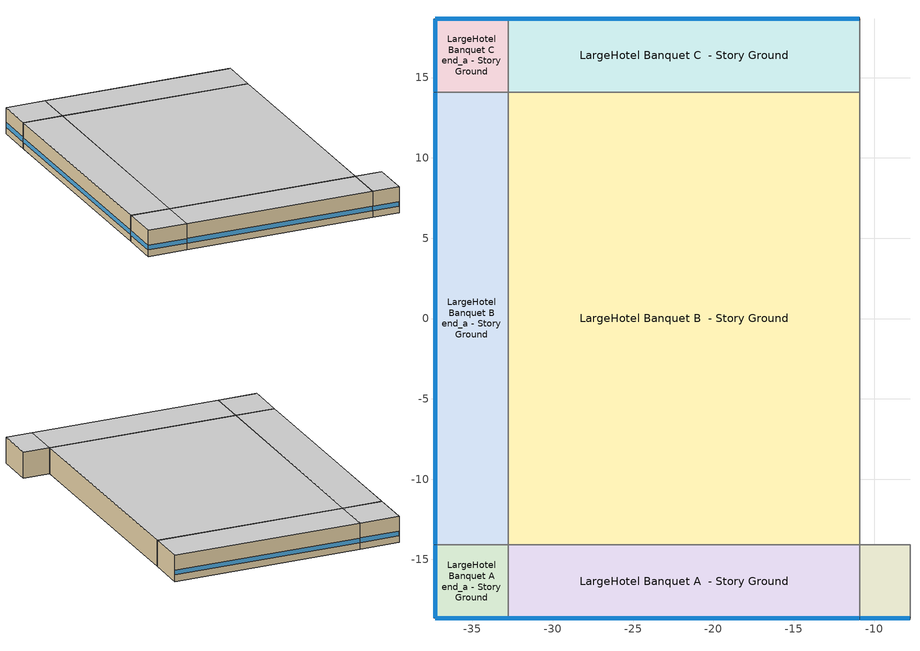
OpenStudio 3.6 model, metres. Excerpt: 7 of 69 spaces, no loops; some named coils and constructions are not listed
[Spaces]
LargeHotel Banquet A end_a - Story Ground
 floor ground (Foundation F 126 Perim 914 Area 209): -37.33,-18.67 -37.33,-14.09 -32.76,-14.09 -32.76,-18.67 z0
 wall outside: -37.33,-14.09 -37.33,-18.67 -32.76,-18.67 z0:3.05
 wall to LargeHotel Banquet B end_a - Story Ground: -32.76,-14.09 -37.33,-14.09 z0:3.05
 wall to LargeHotel Banquet A  - Story Ground: -32.76,-18.67 -32.76,-14.09 z0:3.05
 window (Window U-0.75 SHGC 0.48): -37.3,-18.67 -32.78,-18.67 / -37.33,-14.12 -37.33,-18.64 z0.76:1.32
 ceiling adiabatic (Typical Interior Ceiling): -32.76,-18.67 -32.76,-14.09 -37.33,-14.09 -37.33,-18.67 z3.05
LargeHotel Banquet B end_a - Story Ground
 floor ground (Foundation F 126 Perim 2819 Area 12887): -37.33,-14.09 -37.33,14.09 -32.76,14.09 -32.76,-14.09 z0
 wall outside: -37.33,14.09 -37.33,-14.09 z0:3.05
 wall to LargeHotel Banquet C end_a - Story Ground: -32.76,14.09 -37.33,14.09 z0:3.05
 wall to LargeHotel Banquet B  - Story Ground: -32.76,-14.09 -32.76,14.09 z0:3.05
 window (Window U-0.75 SHGC 0.48): -37.33,14.07 -37.33,-14.07 z0.76:1.31
 ceiling adiabatic (Typical Interior Ceiling): -32.76,-14.09 -32.76,14.09 -37.33,14.09 -37.33,-14.09 z3.05
LargeHotel Banquet C end_a - Story Ground
 floor ground (Foundation F 126 Perim 914 Area 209): -37.33,14.09 -37.33,18.67 -32.76,18.67 -32.76,14.09 z0
 wall outside: -32.76,18.67 -37.33,18.67 -37.33,14.09 z0:3.05
 wall to LargeHotel Banquet C  - Story Ground: -32.76,14.09 -32.76,18.67 z0:3.05
 window (Window U-0.75 SHGC 0.48): -37.33,18.64 -37.33,14.12 / -32.78,18.67 -37.3,18.67 z0.76:1.32
 ceiling adiabatic (Typical Interior Ceiling): -32.76,14.09 -32.76,18.67 -37.33,18.67 -37.33,14.09 z3.05
LargeHotel Banquet A  - Story Ground
 floor ground (Foundation F 126 Perim 2188 Area 10003): -32.76,-18.67 -32.76,-14.09 -10.88,-14.09 -10.88,-18.67 z0
 wall outside: -32.76,-18.67 -10.88,-18.67 z0:3.05
 wall to LargeHotel Banquet B  - Story Ground: -10.88,-14.09 -32.76,-14.09 z0:3.05
 wall to LargeHotel Laundry A  - Story Ground: -10.88,-18.67 -10.88,-14.09 z0:3.05
 window (Window U-0.75 SHGC 0.48): -32.73,-18.67 -10.9,-18.67 z0.76:1.31
 ceiling adiabatic (Typical Interior Ceiling): -10.88,-18.67 -10.88,-14.09 -32.76,-14.09 -32.76,-18.67 z3.05
LargeHotel Banquet B  - Story Ground
 floor ground (Foundation F 126 Perim 0 Area 61669): -32.76,-14.09 -32.76,14.09 -10.88,14.09 -10.88,-14.09 z0
 wall to LargeHotel Banquet C  - Story Ground: -10.88,14.09 -32.76,14.09 z0:3.05
 wall to LargeHotel Laundry B  - Story Ground: -10.88,-14.09 -10.88,14.09 z0:3.05
 ceiling adiabatic (Typical Interior Ceiling): -10.88,-14.09 -10.88,14.09 -32.76,14.09 -32.76,-14.09 z3.05
LargeHotel Banquet C  - Story Ground
 floor ground (Foundation F 126 Perim 2188 Area 10003): -32.76,14.09 -32.76,18.67 -10.88,18.67 -10.88,14.09 z0
 wall outside: -10.88,18.67 -32.76,18.67 z0:3.05
 wall to LargeHotel Laundry C  - Story Ground: -10.88,14.09 -10.88,18.67 z0:3.05
 window (Window U-0.75 SHGC 0.48): -10.9,18.67 -32.73,18.67 z0.76:1.31
 ceiling adiabatic (Typical Interior Ceiling): -10.88,14.09 -10.88,18.67 -32.76,18.67 -32.76,14.09 z3.05
LargeHotel Laundry A  - Story Ground
 floor ground (Foundation F 126 Perim 312 Area 1426): -10.88,-18.67 -10.88,-14.09 -7.76,-14.09 -7.76,-18.67 z0
 wall outside: -10.88,-18.67 -7.76,-18.67 z0:3.05
 wall to LargeHotel Laundry B  - Story Ground: -7.76,-14.09 -10.88,-14.09 z0:3.05
 wall to LargeHotel Storage A  - Story Ground: -7.76,-18.67 -7.76,-14.09 z0:3.05
 window (Window U-0.75 SHGC 0.48): -10.85,-18.67 -7.78,-18.67 z0.76:1.32
 ceiling adiabatic (Typical Interior Ceiling): -7.76,-18.67 -7.76,-14.09 -10.88,-14.09 -10.88,-18.67 z3.05
[SizingPeriod:DesignDay] Barometric Pressure {Pa}=100702; Rain Indicator=No; Snow Indicator=No; Day of Month=21; Daylight Saving Time Indicator=No; Humidity Condition Type=Wetbulb; Dry-Bulb Temperature Range Modifier Type=DefaultMultipliers
Name | Maximum Dry-Bulb Temperature {C} | Daily Dry-Bulb Temperature Range {deltaC} | Wind Speed {m/s} | Wind Direction {deg} | Sky Clearness | Month | Day Type | Wetbulb or DewPoint at Maximum Dry-Bulb {C} | Solar Model Indicator | ASHRAE Clear Sky Optical Depth for Beam Irradiance | ASHRAE Clear Sky Optical Depth for Diffuse Irradiance
Maxwell Afb Ann Htg 99% Condns DB 1 | -1 | 0 | 2.5 | 290 | 0 | 1 | WinterDesignDay | -1 | ASHRAEClearSky
Maxwell Afb Ann Htg 99.6% Condns DB 1 | -2.8 | 0 | 2.5 | 290 | 0 | 1 | WinterDesignDay | -2.8 | ASHRAEClearSky
Maxwell Afb Ann Htg Wind 99% Condns WS=>MCDB 1 | 11.5 | 0 | 8.4 | 290 | 0 | 1 | WinterDesignDay | 11.5 | ASHRAEClearSky
Maxwell Afb April .4% Condns DB=>MCWB 1 | 31.1 | 12.7 | 3 | 240 |  | 4 | SummerDesignDay | 20.1 | ASHRAETau | 0.392 | 2.32
Maxwell Afb April .4% Condns WB=>MCDB 1 | 27.5 | 12.7 | 3 | 240 |  | 4 | SummerDesignDay | 23.7 | ASHRAETau | 0.392 | 2.32
Maxwell Afb August .4% Condns DB=>MCWB 1 | 37.5 | 10.4 | 3 | 240 |  | 8 | SummerDesignDay | 24.8 | ASHRAETau | 0.429 | 2.293
Maxwell Afb August .4% Condns WB=>MCDB 1 | 33.7 | 10.4 | 3 | 240 |  | 8 | SummerDesignDay | 27.6 | ASHRAETau | 0.429 | 2.293
Maxwell Afb December .4% Condns DB=>MCWB 1 | 26.1 | 10.6 | 3 | 240 |  | 12 | SummerDesignDay | 20.7 | ASHRAETau | 0.345 | 2.62
Maxwell Afb December .4% Condns WB=>MCDB 1 | 24.7 | 10.6 | 3 | 240 |  | 12 | SummerDesignDay | 21.9 | ASHRAETau | 0.345 | 2.62
Maxwell Afb February .4% Condns DB=>MCWB 1 | 25.1 | 10.7 | 3 | 240 |  | 2 | SummerDesignDay | 19.1 | ASHRAETau | 0.354 | 2.53
Maxwell Afb February .4% Condns WB=>MCDB 1 | 23.4 | 10.7 | 3 | 240 |  | 2 | SummerDesignDay | 21 | ASHRAETau | 0.354 | 2.53
Maxwell Afb January .4% Condns DB=>MCWB 1 | 24.1 | 10.5 | 3 | 240 |  | 1 | SummerDesignDay | 18.3 | ASHRAETau | 0.343 | 2.614
Maxwell Afb January .4% Condns WB=>MCDB 1 | 22.4 | 10.5 | 3 | 240 |  | 1 | SummerDesignDay | 20.1 | ASHRAETau | 0.343 | 2.614
Maxwell Afb July .4% Condns DB=>MCWB 1 | 37.7 | 10.3 | 3 | 240 |  | 7 | SummerDesignDay | 25.3 | ASHRAETau | 0.459 | 2.177
Maxwell Afb July .4% Condns WB=>MCDB 1 | 33.8 | 10.3 | 3 | 240 |  | 7 | SummerDesignDay | 27.9 | ASHRAETau | 0.459 | 2.177
Maxwell Afb June .4% Condns DB=>MCWB 1 | 37.2 | 10.8 | 3 | 240 |  | 6 | SummerDesignDay | 24.2 | ASHRAETau | 0.409 | 2.294
Maxwell Afb June .4% Condns WB=>MCDB 1 | 33 | 10.8 | 3 | 240 |  | 6 | SummerDesignDay | 27.3 | ASHRAETau | 0.409 | 2.294
Maxwell Afb March .4% Condns DB=>MCWB 1 | 29 | 12.1 | 3 | 240 |  | 3 | SummerDesignDay | 19.4 | ASHRAETau | 0.364 | 2.471
Maxwell Afb March .4% Condns WB=>MCDB 1 | 25.6 | 12.1 | 3 | 240 |  | 3 | SummerDesignDay | 21.6 | ASHRAETau | 0.364 | 2.471
Maxwell Afb May .4% Condns DB=>MCWB 1 | 34.1 | 11.6 | 3 | 240 |  | 5 | SummerDesignDay | 22.3 | ASHRAETau | 0.384 | 2.345
Maxwell Afb May .4% Condns WB=>MCDB 1 | 30.9 | 11.6 | 3 | 240 |  | 5 | SummerDesignDay | 25.8 | ASHRAETau | 0.384 | 2.345
Maxwell Afb November .4% Condns DB=>MCWB 1 | 27.8 | 11.6 | 3 | 240 |  | 11 | SummerDesignDay | 20.3 | ASHRAETau | 0.365 | 2.527
Maxwell Afb November .4% Condns WB=>MCDB 1 | 25.5 | 11.6 | 3 | 240 |  | 11 | SummerDesignDay | 22.4 | ASHRAETau | 0.365 | 2.527
Maxwell Afb October .4% Condns DB=>MCWB 1 | 32.7 | 12.7 | 3 | 240 |  | 10 | SummerDesignDay | 22.6 | ASHRAETau | 0.385 | 2.452
Maxwell Afb October .4% Condns WB=>MCDB 1 | 30.2 | 12.7 | 3 | 240 |  | 10 | SummerDesignDay | 24.7 | ASHRAETau | 0.385 | 2.452
Maxwell Afb September .4% Condns DB=>MCWB 1 | 36.4 | 11.2 | 3 | 240 |  | 9 | SummerDesignDay | 23.5 | ASHRAETau | 0.397 | 2.43
Maxwell Afb September .4% Condns WB=>MCDB 1 | 31.2 | 11.2 | 3 | 240 |  | 9 | SummerDesignDay | 26.4 | ASHRAETau | 0.397 | 2.43
[ZoneHVAC:PackagedTerminalAirConditioner] Availability Schedule=Always On Discrete; Fan Placement=DrawThrough; Supply Air Fan Operating Mode Schedule=Always Off Discrete
Name | Supply Air Flow Rate During Cooling Operation {m3/s} | Supply Air Flow Rate During Heating Operation {m3/s} | Supply Air Flow Rate When No Cooling or Heating is Needed {m3/s} | Outdoor Air Flow Rate During Cooling Operation {m3/s} | Outdoor Air Flow Rate During Heating Operation {m3/s} | Outdoor Air Flow Rate When No Cooling or Heating is Needed {m3/s} | Supply Air Fan | Heating Coil | Cooling Coil
Zone LargeHotel Corridor B end_a - Story Mid PTAC | 0.0573692 | 0.0573692 | 0.0573692 | 0.0128976 | 0.0128976 | 0.0128976 | Zone LargeHotel Corridor B end_a - Story Mid PTAC Fan | Zone LargeHotel Corridor B end_a - Story Mid PTAC Electric Htg Coil | Zone LargeHotel Corridor B end_a - Story Mid PTAC 1spd DX AC Clg Coil 6kBtu/hr 8.9EER
Zone LargeHotel Lobby A  - Story Mid PTAC | 1.07906 | 1.07906 | 1.07906 | 0.31601 | 0.31601 | 0.31601 | Zone LargeHotel Lobby A  - Story Mid PTAC Fan | Zone LargeHotel Lobby A  - Story Mid PTAC Electric Htg Coil | Zone LargeHotel Lobby A  - Story Mid PTAC 1spd DX AC Clg Coil 87kBtu/hr 7.6EER
Zone LargeHotel Lobby A end_b - Story Mid PTAC | 0.23571 | 0.23571 | 0.23571 | 0.0477847 | 0.0477847 | 0.0477847 | Zone LargeHotel Lobby A end_b - Story Mid PTAC Fan | Zone LargeHotel Lobby A end_b - Story Mid PTAC Electric Htg Coil | Zone LargeHotel Lobby A end_b - Story Mid PTAC 1spd DX AC Clg Coil 17kBtu/hr 7.6EER
Zone LargeHotel Lobby B  - Story Mid PTAC | 4.60808 | 4.60808 | 4.60808 | 1.94816 | 1.94816 | 1.94816 | Zone LargeHotel Lobby B  - Story Mid PTAC Fan | Zone LargeHotel Lobby B  - Story Mid PTAC Electric Htg Coil | Zone LargeHotel Lobby B  - Story Mid PTAC 1spd DX AC Clg Coil 434kBtu/hr 7.6EER
Zone LargeHotel Lobby B end_b - Story Mid PTAC | 1.10283 | 1.10283 | 1.10283 | 0.29459 | 0.29459 | 0.29459 | Zone LargeHotel Lobby B end_b - Story Mid PTAC Fan | Zone LargeHotel Lobby B end_b - Story Mid PTAC Electric Htg Coil | Zone LargeHotel Lobby B end_b - Story Mid PTAC 1spd DX AC Clg Coil 84kBtu/hr 7.6EER
Zone LargeHotel Lobby C  - Story Mid PTAC | 1.19656 | 1.19656 | 1.19656 | 0.31601 | 0.31601 | 0.31601 | Zone LargeHotel Lobby C  - Story Mid PTAC Fan | Zone LargeHotel Lobby C  - Story Mid PTAC Electric Htg Coil | Zone LargeHotel Lobby C  - Story Mid PTAC 1spd DX AC Clg Coil 77kBtu/hr 7.6EER
Zone LargeHotel Lobby C end_b - Story Mid PTAC | 0.22573 | 0.22573 | 0.22573 | 0.0477847 | 0.0477847 | 0.0477847 | Zone LargeHotel Lobby C end_b - Story Mid PTAC Fan | Zone LargeHotel Lobby C end_b - Story Mid PTAC Electric Htg Coil | Zone LargeHotel Lobby C end_b - Story Mid PTAC 1spd DX AC Clg Coil 16kBtu/hr 7.6EER
Zone LargeHotel Corridor B  - Story Mid2 PTAC | 0.18482 | 0.18482 | 0.18482 | 0.18482 | 0.18482 | 0.18482 | Zone LargeHotel Corridor B  - Story Mid2 PTAC Fan | Zone LargeHotel Corridor B  - Story Mid2 PTAC Electric Htg Coil | Zone LargeHotel Corridor B  - Story Mid2 PTAC 1spd DX AC Clg Coil 35kBtu/hr 7.6EER
Zone LargeHotel Corridor B end_a - Story Mid2 PTAC | 0.0571152 | 0.0571152 | 0.0571152 | 0.0128976 | 0.0128976 | 0.0128976 | Zone LargeHotel Corridor B end_a - Story Mid2 PTAC Fan | Zone LargeHotel Corridor B end_a - Story Mid2 PTAC Electric Htg Coil | Zone LargeHotel Corridor B end_a - Story Mid2 PTAC 1spd DX AC Clg Coil 6kBtu/hr 8.9EER
Zone LargeHotel Corridor B end_b - Story Mid2 PTAC | 0.10074 | 0.10074 | 0.10074 | 0.0128976 | 0.0128976 | 0.0128976 | Zone LargeHotel Corridor B end_b - Story Mid2 PTAC Fan | Zone LargeHotel Corridor B end_b - Story Mid2 PTAC Electric Htg Coil | Zone LargeHotel Corridor B end_b - Story Mid2 PTAC 1spd DX AC Clg Coil 8kBtu/hr 8.7EER
Zone LargeHotel Corridor B  - Story Mid3 PTAC | 0.18482 | 0.18482 | 0.18482 | 0.18482 | 0.18482 | 0.18482 | Zone LargeHotel Corridor B  - Story Mid3 PTAC Fan | Zone LargeHotel Corridor B  - Story Mid3 PTAC Electric Htg Coil | Zone LargeHotel Corridor B  - Story Mid3 PTAC 1spd DX AC Clg Coil 35kBtu/hr 7.6EER
Zone LargeHotel Corridor B end_a - Story Mid3 PTAC | 0.0565932 | 0.0565932 | 0.0565932 | 0.0128976 | 0.0128976 | 0.0128976 | Zone LargeHotel Corridor B end_a - Story Mid3 PTAC Fan | Zone LargeHotel Corridor B end_a - Story Mid3 PTAC Electric Htg Coil | Zone LargeHotel Corridor B end_a - Story Mid3 PTAC 1spd DX AC Clg Coil 6kBtu/hr 8.9EER
Zone LargeHotel Corridor B end_b - Story Mid3 PTAC | 0.10021 | 0.10021 | 0.10021 | 0.0128976 | 0.0128976 | 0.0128976 | Zone LargeHotel Corridor B end_b - Story Mid3 PTAC Fan | Zone LargeHotel Corridor B end_b - Story Mid3 PTAC Electric Htg Coil | Zone LargeHotel Corridor B end_b - Story Mid3 PTAC 1spd DX AC Clg Coil 8kBtu/hr 8.7EER
Zone LargeHotel Corridor B  - Story Top PTAC | 0.42428 | 0.42428 | 0.42428 | 0.18482 | 0.18482 | 0.18482 | Zone LargeHotel Corridor B  - Story Top PTAC Fan | Zone LargeHotel Corridor B  - Story Top PTAC Electric Htg Coil | Zone LargeHotel Corridor B  - Story Top PTAC 1spd DX AC Clg Coil 85kBtu/hr 7.6EER
Zone LargeHotel Corridor B end_a - Story Top PTAC | 0.0871892 | 0.0871892 | 0.0871892 | 0.0128976 | 0.0128976 | 0.0128976 | Zone LargeHotel Corridor B end_a - Story Top PTAC Fan | Zone LargeHotel Corridor B end_a - Story Top PTAC Electric Htg Coil | Zone LargeHotel Corridor B end_a - Story Top PTAC 1spd DX AC Clg Coil 9kBtu/hr 8.6EER
Zone LargeHotel Corridor B end_b - Story Top PTAC | 0.15019 | 0.15019 | 0.15019 | 0.0128976 | 0.0128976 | 0.0128976 | Zone LargeHotel Corridor B end_b - Story Top PTAC Fan | Zone LargeHotel Corridor B end_b - Story Top PTAC Electric Htg Coil | Zone LargeHotel Corridor B end_b - Story Top PTAC 1spd DX AC Clg Coil 12kBtu/hr 8.0EER
[Schedule:Ruleset]
Name | Default Day Schedule | Summer Design Day Schedule | Winter Design Day Schedule
LargeHotel Kitchen_Elec_Equip_SCH | LargeHotel Kitchen_Elec_Equip_SCH Default | LargeHotel Kitchen_Elec_Equip_SCH Summer Design Day | LargeHotel Kitchen_Elec_Equip_SCH Winter Design Day
LargeHotel Kitchen Gas | LargeHotel Kitchen Gas Default | LargeHotel Kitchen Gas Summer Design Day | LargeHotel Kitchen Gas Winter Design Day
LargeHotel LaundryRoom Equip | LargeHotel LaundryRoom Equip Default | LargeHotel LaundryRoom Equip Summer Design Day | LargeHotel LaundryRoom Equip Winter Design Day
LargeHotel LaundryRoom Gas | LargeHotel LaundryRoom Gas Default | LargeHotel LaundryRoom Gas Summer Design Day | LargeHotel LaundryRoom Gas Winter Design Day
HotelLarge Kitchen_Exhaust_SCH | HotelLarge Kitchen_Exhaust_SCH Default | HotelLarge Kitchen_Exhaust_SCH Summer Design Day | HotelLarge Kitchen_Exhaust_SCH Winter Design Day
Always On | Always On Default
door_wi_sched | door_wi_sched Default
Refrigeration Defrost Schedule | Refrigeration Defrost Schedule Default - Large Hotel Cooler
Refrigeration Dripdown Schedule | Refrigeration Dripdown Schedule Default - Large Hotel Cooler
Refrigeration Defrost Schedule 1 | Refrigeration Defrost Schedule Default - Large Hotel Freezer
Refrigeration Dripdown Schedule 1 | Refrigeration Dripdown Schedule Default - Large Hotel Freezer
[Schedule:Day]
LargeHotel Kitchen_Elec_Equip_SCH Default: Yes, 0, 10, 0.249029, 0, 20, 0.248058, 0, 30, 0.247087, 0, 40, 0.246117, 0, 49, 0.245146, 0, 50, 0.305556, 0, 59, 0.244175, 1, 0, 0.3, 1, 9, 0.243204, 1, 10, 0.294444, 1, 19, 0.242233, 1, 20, 0.288889, 1, 30, 0.241262, 1, 40, 0.240291, 1, 45, 0.1, 1, 50, 0.23932, 2, 0, 0.23835, 2, 9, 0.237379, 2, 10, 0.261111, 2, 19, 0.236408, 2, 20, 0.255556, 2, 29, 0.235437, 2, 30, 0.25, 2, 39, 0.234466, 2, 49, 0.233495, 2, 59, 0.232524, 3, 9, 0.231553, 3, 19, 0.230583, 3, 29, 0.229612, 3, 39, 0.228641, 3, 49, 0.22767, 3, 59, 0.226699, 4, 9, 0.225728, 4, 19, 0.224757, 4, 29, 0.223786, 4, 39, 0.222816, 4, 49, 0.221845, 5, 0, 0.220874, 5, 10, 0.219903, 5, 15, 0.1, 5, 20, 0.218932, 5, 25, 0.125, 5, 30, 0.217961, 5, 35, 0.15, 5, 40, 0.21699, 5, 45, 0.175, 5, 50, 0.216019, 5, 55, 0.2, 6, 0, 0.215049, 6, 5, 0.225, 6, 10, 0.214078, 6, 15, 0.25, 6, 20, 0.213107, 6, 25, 0.252339, 6, 30, 0.212136, 6, 35, 0.254678, 6, 40, 0.211165, 6, 45, 0.257018, 6, 50, 0.210194, 6, 55, 0.259357, 7, 0, 0.209223, 7, 5, 0.261696, 7, 10, 0.208252, 7, 15, 0.264035, 7, 20, 0.207282, 7, 25, 0.266374, 7, 30, 0.206311, 7, 35, 0.268713, 7, 40, 0.20534, 7, 45, 0.271053, 7, 50, 0.204369, 7, 55, 0.273392, 8, 0, 0.203398, 8, 5, 0.275731, 8, 10, 0.202427, 8, 15, 0.27807, 8, 20, 0.201456, 8, 25, 0.280409, 8, 30, 0.200485, 8, 35, 0.282749, 8, 40, 0.199515, 8, 45, 0.285088, 8, 50, 0.198544, 8, 54, 0.287427, 9, 0, 0.197573, 9, 4, 0.289766, 9, 10, 0.196602, 9, 14, 0.292105, 9, 20, 0.195631, 9, 24, 0.294444, 9, 30, 0.19466, 9, 34, 0.296784, 9, 39, 0.193689, 9, 44, 0.299123, 9, 49, 0.192718, 9, 54, 0.301462, 9, 59, 0.191748, 10, 4, 0.303801, 10, 9, 0.190777, 10, 14, 0.30614, 10, 19, 0.189806, 10, 24, 0.30848, 10, 29, 0.188835, 10, 34, 0.310819, 10, 39, 0.187864, 10, 44, 0.313158, 10, 49, 0.186893, 10, 54, 0.315497, 10, 59, 0.185922, 11, 4, 0.317836, 11, 9, 0.184951, 11, 14, 0.320175, 11, 19, 0.183981, 11, 24, 0.322515, 11, 29, 0.18301, 11, 34, 0.324854, 11, 39, 0.182039, 11, 44, 0.327193, 11, 49, 0.181068, 11, 54, 0.329532, 11, 59, 0.180097, 12, 4, 0.331871, 12, 9, 0.179126, 12, 14, 0.334211, 12, 19, 0.178155, 12, 24, 0.33655, 12, 29, 0.177184, 12, 34, 0.338889, 12, 39, 0.176214, 12, 44, 0.341228, 12, 49, 0.175243, 12, 54, 0.343567, 12, 59, 0.174272, 13, 4, 0.345906, 13, 9, 0.173301, 13, 14, 0.348246, 13, 19, 0.17233, 13, 22, 0.35, 13, 29, 0.171359, 13, 39, 0.170388, 13, 49, 0.169417, 13, 59, 0.168447, 14, 9, 0.167476, 14, 19, 0.166505, 14, 22, 0.35, 14, 29, 0.165534, 14, 32, 0.347661, 14, 39, 0.164563, 14, 42, 0.345322, 14, 49, 0.163592, 14, 52, 0.342982, 14, 59, 0.162621, 15, 2, 0.340643, 15, 9, 0.16165, 15, 12, 0.338304, 15, 19, 0.16068, 15, 22, 0.335965, 15, 29, 0.159709, 15, 32, 0.333626, 15, 39, 0.158738, 15, 42, 0.331287, 15, 49, 0.157767, 15, 52, 0.328947, 15, 59, 0.156796, 16, 2, 0.326608, 16, 9, 0.155825, 16, 12, 0.324269, 16, 19, 0.154854, 16, 22, 0.32193, 16, 29, 0.153883, 16, 32, 0.319591, 16, 39, 0.152913, 16, 42, 0.317251, 16, 49, 0.151942, 16, 52, 0.314912, 16, 59, 0.150971, 17, 2, 0.312573, 17, 9, 0.15, 17, 12, 0.310234, 17, 19, 0.149029, 17, 22, 0.307895, 17, 29, 0.148058, 17, 32, 0.305556, 17, 39, 0.147087, 17, 42, 0.303216, 17, 49, 0.146117, 17, 52, 0.300877, 17, 59, 0.145146, 18, 2, 0.298538, 18, 9, 0.144175, 18, 12, 0.296199, 18, 19, 0.143204, 18, 22, 0.29386, 18, 29, 0.142233, 18, 32, 0.29152, 18, 39, 0.141262, 18, 42, 0.289181, 18, 49, 0.140291, 18, 52, 0.286842, 18, 59, 0.13932, 19, 2, 0.284503, 19, 9, 0.13835, 19, 12, 0.282164, 19, 19, 0.137379, 19, 22, 0.279825, 19, 30, 0.136408, 19, 32, 0.277485, 19, 40, 0.135437, 19, 42, 0.275146, 19, 50, 0.134466, 19, 52, 0.272807, 20, 0, 0.133495, 20, 2, 0.270468, 20, 10, 0.132524, 20, 12, 0.268129, 20, 20, 0.131553, 20, 22, 0.265789, 20, 30, 0.130583, 20, 32, 0.26345, 20, 40, 0.129612, 20, 42, 0.261111, 20, 50, 0.128641, 20, 52, 0.258772, 21, 0, 0.12767, 21, 2, 0.256433, 21, 10, 0.126699, 21, 12, 0.254094, 21, 20, 0.125728, 21, 22, 0.251754, 21, 30, 0.25, 21, 40, 0.266667, 21, 50, 0.283333, 22, 0, 0.3, 22, 10, 0.316667, 22, 20, 0.333333, 22, 30, 0.35, 22, 40, 0.117961, 22, 50, 0.11699, 23, 0, 0.116019, 23, 10, 0.115049, 23, 20, 0.114078, 23, 30, 0.35, 23, 40, 0.344444, 23, 50, 0.338889, 24, 0, 0.125728
LargeHotel Kitchen_Elec_Equip_SCH Default|Wkdy|Sat Day; autogen Schedule Rule 6 1_day_sch: Yes, 0, 10, 0.16875, 0, 20, 0.1625, 0, 30, 0.15625, 0, 40, 0.15, 0, 50, 0.14375, 1, 0, 0.1375, 1, 10, 0.13125, 1, 20, 0.125, 1, 30, 0.11875, 1, 40, 0.1125, 1, 50, 0.10625, 2, 0, 0.1, 5, 30, 0.1, 5, 40, 0.125, 5, 50, 0.15, 6, 0, 0.175, 6, 10, 0.2, 6, 20, 0.225, 6, 30, 0.25, 6, 40, 0.266667, 6, 50, 0.283333, 7, 0, 0.3, 7, 10, 0.316667, 7, 20, 0.333333, 7, 30, 0.35, 8, 30, 0.35, 8, 39, 0.333333, 8, 49, 0.316667, 8, 59, 0.3, 9, 9, 0.283333, 9, 19, 0.266667, 9, 29, 0.25, 9, 30, 0.25, 9, 39, 0.266667, 9, 49, 0.283333, 9, 59, 0.3, 10, 9, 0.316667, 10, 19, 0.333333, 10, 29, 0.35, 10, 30, 0.35, 11, 30, 0.35, 11, 39, 0.344444, 11, 49, 0.338889, 11, 59, 0.333333, 12, 9, 0.327778, 12, 19, 0.322222, 12, 29, 0.316667, 12, 39, 0.311111, 12, 49, 0.305556, 12, 59, 0.3, 13, 9, 0.294444, 13, 19, 0.288889, 13, 29, 0.283333, 13, 39, 0.277778, 13, 49, 0.272222, 13, 59, 0.266667, 14, 9, 0.261111, 14, 19, 0.255556, 14, 29, 0.25, 14, 30, 0.25, 14, 39, 0.255556, 14, 49, 0.261111, 14, 59, 0.266667, 15, 9, 0.272222, 15, 19, 0.277778, 15, 29, 0.283333, 15, 39, 0.288889, 15, 49, 0.294444, 15, 59, 0.3, 16, 9, 0.305556, 16, 19, 0.311111, 16, 29, 0.316667, 16, 39, 0.322222, 16, 49, 0.327778, 17, 0, 0.333333, 17, 10, 0.338889, 17, 20, 0.344444, 17, 30, 0.35, 17, 40, 0.344444, 17, 50, 0.338889, 18, 0, 0.333333, 18, 10, 0.327778, 18, 20, 0.322222, 18, 30, 0.316667, 18, 40, 0.311111, 18, 50, 0.305556, 19, 0, 0.3, 19, 10, 0.294444, 19, 20, 0.288889, 19, 30, 0.283333, 19, 40, 0.277778, 19, 50, 0.272222, 20, 0, 0.266667, 20, 10, 0.261111, 20, 20, 0.255556, 20, 30, 0.25, 22, 0, 0.25, 22, 10, 0.24375, 22, 20, 0.2375, 22, 30, 0.23125, 22, 40, 0.225, 22, 50, 0.21875, 23, 0, 0.2125, 23, 10, 0.20625, 23, 20, 0.2, 23, 30, 0.19375, 23, 40, 0.1875, 23, 50, 0.18125, 24, 0, 0.175
LargeHotel Kitchen_Elec_Equip_SCH Summer Design Day: 24, 0, 0.35
LargeHotel Kitchen_Elec_Equip_SCH Winter Design Day; LargeHotel Kitchen Gas Winter Design Day; LargeHotel LaundryRoom Equip Winter Design Day; LargeHotel LaundryRoom Gas Winter Design Day: 24, 0, 0
LargeHotel Kitchen Gas Default; autogen LargeHotel Kitchen Gas 1_day_sch: Yes, 0, 10, 0.03, 0, 20, 0.025, 0, 30, 0.02, 4, 30, 0.02, 4, 40, 0.025, 4, 50, 0.03, 5, 0, 0.035, 5, 10, 0.04, 5, 20, 0.045, 5, 30, 0.05, 5, 40, 0.0583333, 5, 50, 0.0666667, 6, 0, 0.075, 6, 10, 0.0833333, 6, 20, 0.0916667, 6, 30, 0.1, 6, 40, 0.108333, 6, 50, 0.116667, 7, 0, 0.125, 7, 10, 0.133333, 7, 20, 0.141667, 7, 30, 0.15, 7, 40, 0.158333, 7, 50, 0.166667, 8, 0, 0.175, 8, 9, 0.183333, 8, 19, 0.191667, 8, 29, 0.2, 8, 30, 0.2, 8, 39, 0.191667, 8, 49, 0.183333, 8, 59, 0.175, 9, 9, 0.166667, 9, 19, 0.158333, 9, 29, 0.15, 9, 30, 0.15, 9, 39, 0.166667, 9, 49, 0.183333, 9, 59, 0.2, 10, 9, 0.216667, 10, 19, 0.233333, 10, 29, 0.25, 10, 30, 0.25, 12, 30, 0.25, 12, 39, 0.241667, 12, 49, 0.233333, 12, 59, 0.225, 13, 9, 0.216667, 13, 19, 0.208333, 13, 29, 0.2, 13, 30, 0.2, 13, 39, 0.191667, 13, 49, 0.183333, 13, 59, 0.175, 14, 9, 0.166667, 14, 19, 0.158333, 14, 29, 0.15, 14, 30, 0.15, 14, 39, 0.158333, 14, 49, 0.166667, 14, 59, 0.175, 15, 9, 0.183333, 15, 19, 0.191667, 15, 29, 0.2, 15, 30, 0.2, 15, 39, 0.216667, 15, 49, 0.233333, 15, 59, 0.25, 16, 9, 0.266667, 16, 19, 0.283333, 16, 30, 0.3, 18, 0, 0.3, 18, 10, 0.291667, 18, 20, 0.283333, 18, 30, 0.275, 18, 40, 0.266667, 18, 50, 0.258333, 19, 0, 0.25, 19, 10, 0.241667, 19, 20, 0.233333, 19, 30, 0.225, 19, 40, 0.216667, 19, 50, 0.208333, 20, 0, 0.2, 20, 30, 0.2, 20, 40, 0.191667, 20, 50, 0.183333, 21, 0, 0.175, 21, 10, 0.166667, 21, 20, 0.158333, 21, 30, 0.15, 21, 40, 0.141667, 21, 50, 0.133333, 22, 0, 0.125, 22, 10, 0.116667, 22, 20, 0.108333, 22, 30, 0.1, 22, 40, 0.0916667, 22, 50, 0.0833333, 23, 0, 0.075, 23, 10, 0.0666667, 23, 20, 0.0583333, 23, 30, 0.05, 23, 40, 0.045, 23, 50, 0.04, 24, 0, 0.035
LargeHotel Kitchen Gas Default|Sun Day: Yes, 0, 10, 0.0497938, 0, 15, 0.02, 0, 20, 0.0495876, 0, 30, 0.0493814, 0, 40, 0.0491753, 0, 49, 0.0489691, 0, 50, 0.233333, 0, 59, 0.0487629, 1, 0, 0.225, 1, 9, 0.0485567, 1, 10, 0.216667, 1, 19, 0.0483505, 1, 20, 0.208333, 1, 30, 0.0481443, 1, 40, 0.0479381, 1, 50, 0.047732, 2, 0, 0.0475258, 2, 9, 0.0473196, 2, 10, 0.166667, 2, 19, 0.0471134, 2, 20, 0.158333, 2, 29, 0.0469072, 2, 30, 0.15, 2, 39, 0.046701, 2, 40, 0.158333, 2, 49, 0.0464948, 2, 50, 0.166667, 2, 59, 0.0462887, 3, 0, 0.175, 3, 9, 0.0460825, 3, 10, 0.183333, 3, 19, 0.0458763, 3, 20, 0.191667, 3, 29, 0.0456701, 3, 30, 0.2, 3, 39, 0.0454639, 3, 40, 0.216667, 3, 49, 0.0452577, 3, 50, 0.233333, 3, 59, 0.0450515, 4, 0, 0.25, 4, 9, 0.0448454, 4, 10, 0.266667, 4, 15, 0.02, 4, 19, 0.0446392, 4, 20, 0.283333, 4, 25, 0.025, 4, 29, 0.044433, 4, 30, 0.3, 4, 35, 0.03, 4, 39, 0.0442268, 4, 45, 0.035, 4, 49, 0.0440206, 4, 55, 0.04, 5, 0, 0.0438144, 5, 5, 0.045, 5, 10, 0.0436082, 5, 15, 0.05, 5, 20, 0.0434021, 5, 25, 0.0583333, 5, 30, 0.0431959, 5, 35, 0.0666667, 5, 40, 0.0429897, 5, 45, 0.075, 5, 50, 0.0427835, 5, 55, 0.0833333, 6, 0, 0.0425773, 6, 5, 0.0916667, 6, 10, 0.0423711, 6, 15, 0.1, 6, 20, 0.0421649, 6, 25, 0.10117, 6, 30, 0.0419588, 6, 35, 0.102339, 6, 40, 0.0417526, 6, 45, 0.103509, 6, 50, 0.0415464, 6, 55, 0.104678, 7, 0, 0.0413402, 7, 5, 0.105848, 7, 10, 0.041134, 7, 15, 0.107018, 7, 20, 0.0409278, 7, 25, 0.108187, 7, 30, 0.0407216, 7, 35, 0.109357, 7, 40, 0.0405155, 7, 45, 0.110526, 7, 50, 0.0403093, 7, 55, 0.111696, 8, 0, 0.0401031, 8, 5, 0.112865, 8, 10, 0.0398969, 8, 15, 0.114035, 8, 20, 0.0396907, 8, 25, 0.115205, 8, 30, 0.0394845, 8, 35, 0.116374, 8, 40, 0.0392784, 8, 45, 0.117544, 8, 50, 0.0390722, 8, 54, 0.118713, 9, 0, 0.038866, 9, 4, 0.119883, 9, 10, 0.0386598, 9, 14, 0.121053, 9, 20, 0.0384536, 9, 24, 0.122222, 9, 30, 0.0382474, 9, 34, 0.123392, 9, 39, 0.0380412, 9, 44, 0.124561, 9, 49, 0.0378351, 9, 54, 0.125731, 9, 59, 0.0376289, 10, 4, 0.126901, 10, 9, 0.0374227, 10, 14, 0.12807, 10, 19, 0.0372165, 10, 24, 0.12924, 10, 29, 0.0370103, 10, 34, 0.130409, 10, 39, 0.0368041, 10, 44, 0.131579, 10, 49, 0.0365979, 10, 54, 0.132749, 10, 59, 0.0363918, 11, 4, 0.133918, 11, 9, 0.0361856, 11, 14, 0.135088, 11, 19, 0.0359794, 11, 24, 0.136257, 11, 29, 0.0357732, 11, 34, 0.137427, 11, 39, 0.035567, 11, 44, 0.138596, 11, 49, 0.0353608, 11, 54, 0.139766, 11, 59, 0.0351546, 12, 4, 0.140936, 12, 9, 0.0349485, 12, 14, 0.142105, 12, 19, 0.0347423, 12, 24, 0.143275, 12, 29, 0.0345361, 12, 34, 0.144444, 12, 39, 0.0343299, 12, 44, 0.145614, 12, 49, 0.0341237, 12, 54, 0.146784, 12, 59, 0.0339175, 13, 4, 0.147953, 13, 9, 0.0337113, 13, 14, 0.149123, 13, 19, 0.0335052, 13, 22, 0.15, 13, 29, 0.033299, 13, 32, 0.158333, 13, 39, 0.0330928, 13, 42, 0.166667, 13, 49, 0.0328866, 13, 52, 0.175, 13, 59, 0.0326804, 14, 2, 0.183333, 14, 9, 0.0324742, 14, 12, 0.191667, 14, 19, 0.032268, 14, 22, 0.2, 14, 29, 0.0320619, 14, 32, 0.19883, 14, 39, 0.0318557, 14, 42, 0.197661, 14, 49, 0.0316495, 14, 52, 0.196491, 14, 59, 0.0314433, 15, 2, 0.195322, 15, 9, 0.0312371, 15, 12, 0.194152, 15, 19, 0.0310309, 15, 22, 0.192982, 15, 29, 0.0308247, 15, 32, 0.191813, 15, 39, 0.0306186, 15, 42, 0.190643, 15, 49, 0.0304124, 15, 52, 0.189474, 15, 59, 0.0302062, 16, 2, 0.188304, 16, 9, 0.03, 16, 12, 0.187135, 16, 19, 0.0297938, 16, 22, 0.185965, 16, 29, 0.0295876, 16, 32, 0.184795, 16, 39, 0.0293814, 16, 42, 0.183626, 16, 49, 0.0291753, 16, 52, 0.182456, 16, 59, 0.0289691, 17, 2, 0.181287, 17, 9, 0.0287629, 17, 12, 0.180117, 17, 19, 0.0285567, 17, 22, 0.178947, 17, 29, 0.0283505, 17, 32, 0.177778, 17, 39, 0.0281443, 17, 42, 0.176608, 17, 49, 0.0279381, 17, 52, 0.175439, 17, 59, 0.027732, 18, 2, 0.174269, 18, 9, 0.0275258, 18, 12, 0.173099, 18, 19, 0.0273196, 18, 22, 0.17193, 18, 29, 0.0271134, 18, 32, 0.17076, 18, 39, 0.0269072, 18, 42, 0.169591, 18, 49, 0.026701, 18, 52, 0.168421, 18, 59, 0.0264948, 19, 2, 0.167251, 19, 9, 0.0262887, 19, 12, 0.166082, 19, 19, 0.0260825, 19, 22, 0.164912, 19, 30, 0.0258763, 19, 32, 0.163743, 19, 40, 0.0256701, 19, 42, 0.162573, 19, 50, 0.0254639, 19, 52, 0.161404, 20, 0, 0.0252577, 20, 2, 0.160234, 20, 10, 0.0250515, 20, 12, 0.159064, 20, 20, 0.0248454, 20, 22, 0.157895, 20, 30, 0.0246392, 20, 32, 0.156725, 20, 40, 0.024433, 20, 42, 0.155556, 20, 50, 0.0242268, 20, 52, 0.154386, 21, 0, 0.0240206, 21, 2, 0.153216, 21, 10, 0.0238144, 21, 12, 0.152047, 21, 20, 0.0236082, 21, 22, 0.150877, 21, 30, 0.15, 21, 40, 0.166667, 21, 50, 0.183333, 22, 0, 0.2, 22, 10, 0.216667, 22, 20, 0.233333, 22, 30, 0.25, 22, 40, 0.0219588, 22, 50, 0.0217526, 23, 0, 0.0215464, 23, 10, 0.0213402, 23, 20, 0.021134, 23, 30, 0.0209278, 23, 40, 0.0207216, 23, 50, 0.0205155, 24, 0, 0.0254639
LargeHotel Kitchen Gas Summer Design Day: 24, 0, 0.25
LargeHotel LaundryRoom Equip Default; autogen LargeHotel LaundryRoom Equip 0_day_sch: Yes, 8, 0, 0, 16, 0, 1, 24, 0, 0
LargeHotel LaundryRoom Equip Summer Design Day; LargeHotel LaundryRoom Gas Summer Design Day; Always On Default: 24, 0, 1
LargeHotel LaundryRoom Gas Default; autogen LargeHotel LaundryRoom Gas 0_day_sch: Yes, 9, 0, 0, 17, 0, 1, 24, 0, 0
69 space(s) Occ Sch Sunday 1: Yes, 3, 30, 0, 3, 40, 0.00220348, 3, 50, 0.00440696, 4, 0, 0.00661043, 4, 10, 0.00881391, 4, 15, 0, 4, 20, 0.0110174, 4, 25, 0.0166363, 4, 30, 0.0132209, 4, 35, 0.0332725, 4, 40, 0.0111276, 4, 45, 0.0499088, 4, 50, 0.00903426, 4, 55, 0.066545, 5, 0, 0.00694096, 5, 5, 0.0831813, 5, 10, 0.00484765, 5, 15, 0.0998176, 5, 20, 0.00275435, 5, 25, 0.118547, 5, 30, 0.000661043, 5, 35, 0.137277, 5, 40, 0.00517817, 5, 45, 0.156006, 5, 50, 0.0096953, 5, 55, 0.174736, 6, 0, 0.0142124, 6, 5, 0.193465, 6, 10, 0.0187296, 6, 15, 0.212195, 6, 20, 0.0232467, 6, 25, 0.207231, 6, 30, 0.0277638, 6, 35, 0.202268, 6, 45, 0.197304, 6, 55, 0.19234, 7, 5, 0.187377, 7, 15, 0.182413, 7, 25, 0.17745, 7, 35, 0.172486, 7, 45, 0.167522, 7, 55, 0.162559, 8, 5, 0.157595, 8, 15, 0.152631, 8, 25, 0.147668, 8, 35, 0.142704, 8, 45, 0.137741, 8, 54, 0.132777, 9, 4, 0.127813, 9, 14, 0.12285, 9, 24, 0.117886, 9, 34, 0.112922, 9, 44, 0.107959, 9, 54, 0.102995, 10, 4, 0.0980316, 10, 14, 0.093068, 10, 24, 0.0881043, 10, 34, 0.0831407, 10, 44, 0.0781771, 10, 54, 0.0732135, 11, 4, 0.0682498, 11, 14, 0.0632862, 11, 24, 0.0583226, 11, 34, 0.053359, 11, 44, 0.0483953, 11, 54, 0.0434317, 12, 4, 0.0384681, 12, 14, 0.0335045, 12, 24, 0.0285408, 12, 34, 0.0235772, 12, 44, 0.0186136, 12, 54, 0.01365, 13, 4, 0.00868634, 13, 14, 0.00372272, 13, 22, 0, 13, 32, 0.0020933, 13, 42, 0.00418661, 13, 52, 0.00627991, 14, 2, 0.00837322, 14, 12, 0.0104665, 14, 22, 0.0125598, 14, 32, 0.0189151, 14, 42, 0.0252704, 14, 52, 0.0316257, 15, 2, 0.037981, 15, 12, 0.0443363, 15, 22, 0.0506916, 15, 32, 0.0570469, 15, 42, 0.0634022, 15, 52, 0.0697575, 16, 2, 0.0761128, 16, 12, 0.0824681, 16, 22, 0.0888234, 16, 32, 0.0951787, 16, 42, 0.101534, 16, 52, 0.107889, 17, 2, 0.114245, 17, 12, 0.1206, 17, 22, 0.126955, 17, 32, 0.13331, 17, 42, 0.139666, 17, 52, 0.146021, 18, 2, 0.152376, 18, 12, 0.158732, 18, 22, 0.165087, 18, 32, 0.171442, 18, 42, 0.177797, 18, 52, 0.184153, 19, 2, 0.190508, 19, 12, 0.196863, 19, 22, 0.203219, 19, 32, 0.209574, 19, 42, 0.215929, 19, 52, 0.222285, 20, 2, 0.22864, 20, 12, 0.234995, 20, 22, 0.24135, 20, 32, 0.247706, 20, 42, 0.254061, 20, 52, 0.260416, 21, 2, 0.266772, 21, 12, 0.273127, 21, 22, 0.279482, 21, 30, 0.284249, 21, 40, 0.236874, 21, 50, 0.189499, 22, 0, 0.142124, 22, 10, 0.0947496, 22, 20, 0.0473748, 22, 30, 0, 24, 0, 0.00220348
HotelLarge Kitchen_Exhaust_SCH Default; autogen HotelLarge Kitchen_Exhaust_SCH 0_day_sch: Yes, 7, 0, 0, 24, 0, 1
HotelLarge Kitchen_Exhaust_SCH Winter Design Day; HotelLarge Kitchen_Exhaust_SCH Summer Design Day: 7, 0, 0, 24, 0, 1
door_wi_sched Default: 6, 0, 0, 22, 0, 0.0625, 24, 0, 0
Refrigeration Defrost Schedule Default - Large Hotel Cooler; Refrigeration Dripdown Schedule Default - Large Hotel Cooler: 0, 59, 0, 24, 0, 0
Refrigeration Defrost Schedule Default - Large Hotel Freezer; Refrigeration Dripdown Schedule Default - Large Hotel Freezer: 0, 45, 0, 24, 0, 0
autogen LargeHotel Kitchen ClgSetp 0_day_sch: Yes, 7, 0, 30, 24, 0, 26
autogen LargeHotel Kitchen HtgSetp 0_day_sch: Yes, 7, 0, 16, 24, 0, 19
[Schedule:Rule]
Name | Schedule Ruleset | Rule Order | Day Schedule | Apply Monday | Apply Tuesday | Apply Wednesday | Apply Thursday | Apply Friday | Apply Saturday | Date Specification Type | Start Month | Start Day | End Month | End Day | Apply Sunday | Specific Month 1 | Specific Day 1 | Specific Month 2 | Specific Day 2 | Specific Month 3 | Specific Day 3 | Specific Month 4 | Specific Day 4 | Specific Month 5 | Specific Day 5 | Specific Month 6 | Specific Day 6 | Specific Month 7 | Specific Day 7 | Specific Month 8 | Specific Day 8 | Specific Month 9 | Specific Day 9 | Specific Month 10 | Specific Day 10 | Specific Month 11 | Specific Day 11 | Specific Month 12 | Specific Day 12 | Specific Month 13 | Specific Day 13 | Specific Month 14 | Specific Day 14 | Specific Month 15 | Specific Day 15 | Specific Month 16 | Specific Day 16 | Specific Month 17 | Specific Day 17 | Specific Month 18 | Specific Day 18 | Specific Month 19 | Specific Day 19 | Specific Month 20 | Specific Day 20 | Specific Month 21 | Specific Day 21 | Specific Month 22 | Specific Day 22 | Specific Month 23 | Specific Day 23 | Specific Month 24 | Specific Day 24 | Specific Month 25 | Specific Day 25 | Specific Month 26 | Specific Day 26 | Specific Month 27 | Specific Day 27 | Specific Month 28 | Specific Day 28 | Specific Month 29 | Specific Day 29 | Specific Month 30 | Specific Day 30 | Specific Month 31 | Specific Day 31 | Specific Month 32 | Specific Day 32 | Specific Month 33 | Specific Day 33 | Specific Month 34 | Specific Day 34 | Specific Month 35 | Specific Day 35 | Specific Month 36 | Specific Day 36 | Specific Month 37 | Specific Day 37 | Specific Month 38 | Specific Day 38 | Specific Month 39 | Specific Day 39 | Specific Month 40 | Specific Day 40 | Specific Month 41 | Specific Day 41 | Specific Month 42 | Specific Day 42 | Specific Month 43 | Specific Day 43 | Specific Month 44 | Specific Day 44 | Specific Month 45 | Specific Day 45 | Specific Month 46 | Specific Day 46 | Specific Month 47 | Specific Day 47 | Specific Month 48 | Specific Day 48 | Specific Month 49 | Specific Day 49 | Specific Month 50 | Specific Day 50 | Specific Month 51 | Specific Day 51 | Specific Month 52 | Specific Day 52 | Specific Month 53 | Specific Day 53 | Specific Month 54 | Specific Day 54 | Specific Month 55 | Specific Day 55 | Specific Month 56 | Specific Day 56 | Specific Month 57 | Specific Day 57 | Specific Month 58 | Specific Day 58 | Specific Month 59 | Specific Day 59 | Specific Month 60 | Specific Day 60 | Specific Month 61 | Specific Day 61 | Specific Month 62 | Specific Day 62 | Specific Month 63 | Specific Day 63 | Specific Month 64 | Specific Day 64 | Specific Month 65 | Specific Day 65 | Specific Month 66 | Specific Day 66 | Specific Month 67 | Specific Day 67 | Specific Month 68 | Specific Day 68 | Specific Month 69 | Specific Day 69 | Specific Month 70 | Specific Day 70 | Specific Month 71 | Specific Day 71 | Specific Month 72 | Specific Day 72 | Specific Month 73 | Specific Day 73 | Specific Month 74 | Specific Day 74 | Specific Month 75 | Specific Day 75 | Specific Month 76 | Specific Day 76 | Specific Month 77 | Specific Day 77 | Specific Month 78 | Specific Day 78 | Specific Month 79 | Specific Day 79 | Specific Month 80 | Specific Day 80 | Specific Month 81 | Specific Day 81 | Specific Month 82 | Specific Day 82 | Specific Month 83 | Specific Day 83 | Specific Month 84 | Specific Day 84 | Specific Month 85 | Specific Day 85 | Specific Month 86 | Specific Day 86 | Specific Month 87 | Specific Day 87 | Specific Month 88 | Specific Day 88 | Specific Month 89 | Specific Day 89 | Specific Month 90 | Specific Day 90 | Specific Month 91 | Specific Day 91 | Specific Month 92 | Specific Day 92 | Specific Month 93 | Specific Day 93 | Specific Month 94 | Specific Day 94 | Specific Month 95 | Specific Day 95 | Specific Month 96 | Specific Day 96 | Specific Month 97 | Specific Day 97 | Specific Month 98 | Specific Day 98 | Specific Month 99 | Specific Day 99 | Specific Month 100 | Specific Day 100 | Specific Month 101 | Specific Day 101 | Specific Month 102 | Specific Day 102 | Specific Month 103 | Specific Day 103 | Specific Month 104 | Specific Day 104
Schedule Rule 6 | LargeHotel Kitchen_Elec_Equip_SCH | 0 | LargeHotel Kitchen_Elec_Equip_SCH Default|Wkdy|Sat Day | Yes | Yes | Yes | Yes | Yes | Yes | DateRange | 1 | 1 | 12 | 31
Schedule Rule 13 | LargeHotel Kitchen Gas | 0 | LargeHotel Kitchen Gas Default|Sun Day |  |  |  |  |  |  | DateRange | 1 | 1 | 12 | 31 | Yes
autogen HotelLarge Kitchen_Exhaust_SCH 0 | HotelLarge Kitchen_Exhaust_SCH | 0 | autogen HotelLarge Kitchen_Exhaust_SCH 0_day_sch | Yes | Yes | Yes | Yes | Yes | Yes | SpecificDates |  |  |  |  | Yes | 1 | 2 | 1 | 3 | 1 | 9 | 1 | 10 | 1 | 16 | 1 | 17 | 1 | 23 | 1 | 24 | 1 | 30 | 1 | 31 | 2 | 6 | 2 | 7 | 2 | 13 | 2 | 14 | 2 | 20 | 2 | 21 | 2 | 27 | 2 | 28 | 3 | 6 | 3 | 7 | 3 | 13 | 3 | 14 | 3 | 20 | 3 | 21 | 3 | 27 | 3 | 28 | 4 | 3 | 4 | 4 | 4 | 10 | 4 | 11 | 4 | 17 | 4 | 18 | 4 | 24 | 4 | 25 | 5 | 1 | 5 | 2 | 5 | 8 | 5 | 9 | 5 | 15 | 5 | 16 | 5 | 22 | 5 | 23 | 5 | 29 | 5 | 30 | 6 | 5 | 6 | 6 | 6 | 12 | 6 | 13 | 6 | 19 | 6 | 20 | 6 | 26 | 6 | 27 | 7 | 3 | 7 | 4 | 7 | 10 | 7 | 11 | 7 | 17 | 7 | 18 | 7 | 24 | 7 | 25 | 7 | 31 | 8 | 1 | 8 | 7 | 8 | 8 | 8 | 14 | 8 | 15 | 8 | 21 | 8 | 22 | 8 | 28 | 8 | 29 | 9 | 4 | 9 | 5 | 9 | 11 | 9 | 12 | 9 | 18 | 9 | 19 | 9 | 25 | 9 | 26 | 10 | 2 | 10 | 3 | 10 | 9 | 10 | 10 | 10 | 16 | 10 | 17 | 10 | 23 | 10 | 24 | 10 | 30 | 10 | 31 | 11 | 6 | 11 | 7 | 11 | 13 | 11 | 14 | 11 | 20 | 11 | 21 | 11 | 27 | 11 | 28 | 12 | 4 | 12 | 5 | 12 | 11 | 12 | 12 | 12 | 18 | 12 | 19 | 12 | 25 | 12 | 26
autogen LargeHotel Kitchen Gas 1 | LargeHotel Kitchen Gas | 1 | autogen LargeHotel Kitchen Gas 1_day_sch | Yes | Yes | Yes | Yes | Yes | Yes | SpecificDates |  |  |  |  | Yes | 1 | 2 | 1 | 9 | 1 | 16 | 1 | 23 | 1 | 30 | 2 | 6 | 2 | 13 | 2 | 20 | 2 | 27 | 3 | 6 | 3 | 13 | 3 | 20 | 3 | 27 | 4 | 3 | 4 | 10 | 4 | 17 | 4 | 24 | 5 | 1 | 5 | 8 | 5 | 15 | 5 | 22 | 5 | 29 | 6 | 5 | 6 | 12 | 6 | 19 | 6 | 26 | 7 | 3 | 7 | 10 | 7 | 17 | 7 | 24 | 7 | 31 | 8 | 7 | 8 | 14 | 8 | 21 | 8 | 28 | 9 | 4 | 9 | 11 | 9 | 18 | 9 | 25 | 10 | 2 | 10 | 9 | 10 | 16 | 10 | 23 | 10 | 30 | 11 | 6 | 11 | 13 | 11 | 20 | 11 | 27 | 12 | 4 | 12 | 11 | 12 | 18 | 12 | 25
autogen Schedule Rule 6 1 | LargeHotel Kitchen_Elec_Equip_SCH | 1 | autogen Schedule Rule 6 1_day_sch | Yes | Yes | Yes | Yes | Yes | Yes | SpecificDates |  |  |  |  | Yes | 1 | 2 | 1 | 9 | 1 | 16 | 1 | 23 | 1 | 30 | 2 | 6 | 2 | 13 | 2 | 20 | 2 | 27 | 3 | 6 | 3 | 13 | 3 | 20 | 3 | 27 | 4 | 3 | 4 | 10 | 4 | 17 | 4 | 24 | 5 | 1 | 5 | 8 | 5 | 15 | 5 | 22 | 5 | 29 | 6 | 5 | 6 | 12 | 6 | 19 | 6 | 26 | 7 | 3 | 7 | 10 | 7 | 17 | 7 | 24 | 7 | 31 | 8 | 7 | 8 | 14 | 8 | 21 | 8 | 28 | 9 | 4 | 9 | 11 | 9 | 18 | 9 | 25 | 10 | 2 | 10 | 9 | 10 | 16 | 10 | 23 | 10 | 30 | 11 | 6 | 11 | 13 | 11 | 20 | 11 | 27 | 12 | 4 | 12 | 11 | 12 | 18 | 12 | 25
autogen LargeHotel LaundryRoom Equip 0 | LargeHotel LaundryRoom Equip | 0 | autogen LargeHotel LaundryRoom Equip 0_day_sch | Yes | Yes | Yes | Yes | Yes | Yes | SpecificDates |  |  |  |  | Yes | 1 | 2 | 1 | 3 | 1 | 9 | 1 | 10 | 1 | 16 | 1 | 17 | 1 | 23 | 1 | 24 | 1 | 30 | 1 | 31 | 2 | 6 | 2 | 7 | 2 | 13 | 2 | 14 | 2 | 20 | 2 | 21 | 2 | 27 | 2 | 28 | 3 | 6 | 3 | 7 | 3 | 13 | 3 | 14 | 3 | 20 | 3 | 21 | 3 | 27 | 3 | 28 | 4 | 3 | 4 | 4 | 4 | 10 | 4 | 11 | 4 | 17 | 4 | 18 | 4 | 24 | 4 | 25 | 5 | 1 | 5 | 2 | 5 | 8 | 5 | 9 | 5 | 15 | 5 | 16 | 5 | 22 | 5 | 23 | 5 | 29 | 5 | 30 | 6 | 5 | 6 | 6 | 6 | 12 | 6 | 13 | 6 | 19 | 6 | 20 | 6 | 26 | 6 | 27 | 7 | 3 | 7 | 4 | 7 | 10 | 7 | 11 | 7 | 17 | 7 | 18 | 7 | 24 | 7 | 25 | 7 | 31 | 8 | 1 | 8 | 7 | 8 | 8 | 8 | 14 | 8 | 15 | 8 | 21 | 8 | 22 | 8 | 28 | 8 | 29 | 9 | 4 | 9 | 5 | 9 | 11 | 9 | 12 | 9 | 18 | 9 | 19 | 9 | 25 | 9 | 26 | 10 | 2 | 10 | 3 | 10 | 9 | 10 | 10 | 10 | 16 | 10 | 17 | 10 | 23 | 10 | 24 | 10 | 30 | 10 | 31 | 11 | 6 | 11 | 7 | 11 | 13 | 11 | 14 | 11 | 20 | 11 | 21 | 11 | 27 | 11 | 28 | 12 | 4 | 12 | 5 | 12 | 11 | 12 | 12 | 12 | 18 | 12 | 19 | 12 | 25 | 12 | 26
autogen LargeHotel LaundryRoom Gas 0 | LargeHotel LaundryRoom Gas | 0 | autogen LargeHotel LaundryRoom Gas 0_day_sch | Yes | Yes | Yes | Yes | Yes | Yes | SpecificDates |  |  |  |  | Yes | 1 | 2 | 1 | 3 | 1 | 9 | 1 | 10 | 1 | 16 | 1 | 17 | 1 | 23 | 1 | 24 | 1 | 30 | 1 | 31 | 2 | 6 | 2 | 7 | 2 | 13 | 2 | 14 | 2 | 20 | 2 | 21 | 2 | 27 | 2 | 28 | 3 | 6 | 3 | 7 | 3 | 13 | 3 | 14 | 3 | 20 | 3 | 21 | 3 | 27 | 3 | 28 | 4 | 3 | 4 | 4 | 4 | 10 | 4 | 11 | 4 | 17 | 4 | 18 | 4 | 24 | 4 | 25 | 5 | 1 | 5 | 2 | 5 | 8 | 5 | 9 | 5 | 15 | 5 | 16 | 5 | 22 | 5 | 23 | 5 | 29 | 5 | 30 | 6 | 5 | 6 | 6 | 6 | 12 | 6 | 13 | 6 | 19 | 6 | 20 | 6 | 26 | 6 | 27 | 7 | 3 | 7 | 4 | 7 | 10 | 7 | 11 | 7 | 17 | 7 | 18 | 7 | 24 | 7 | 25 | 7 | 31 | 8 | 1 | 8 | 7 | 8 | 8 | 8 | 14 | 8 | 15 | 8 | 21 | 8 | 22 | 8 | 28 | 8 | 29 | 9 | 4 | 9 | 5 | 9 | 11 | 9 | 12 | 9 | 18 | 9 | 19 | 9 | 25 | 9 | 26 | 10 | 2 | 10 | 3 | 10 | 9 | 10 | 10 | 10 | 16 | 10 | 17 | 10 | 23 | 10 | 24 | 10 | 30 | 10 | 31 | 11 | 6 | 11 | 7 | 11 | 13 | 11 | 14 | 11 | 20 | 11 | 21 | 11 | 27 | 11 | 28 | 12 | 4 | 12 | 5 | 12 | 11 | 12 | 12 | 12 | 18 | 12 | 19 | 12 | 25 | 12 | 26
[Schedule:Constant]
Name | Value
Always On Discrete | 1
Always Off Discrete | 0
[Curve:Bicubic] Minimum Value of y=10; Maximum Value of y=48.9
Name | Coefficient1 Constant | Coefficient2 x | Coefficient3 x**2 | Coefficient4 y | Coefficient5 y**2 | Coefficient6 x*y | Coefficient7 x**3 | Coefficient8 y**3 | Coefficient9 x**2*y | Coefficient10 x*y**2 | Minimum Value of x | Maximum Value of x
MT_compressor_power_smallandold | 483.6 | -53.2 | -1.384 | 56.19 | 0.003688 | 1.439 | -0.008268 | -0.00281 | 0.007222 | 0.006025 | -17.8 | 4.4
MT_compressor_capacity_smallandold | 15000 | 541.8 | 7.285 | -118 | -0.3645 | -3.05 | 0.0344 | 0.00225 | -0.03927 | -0.007307 | -17.8 | 4.4
LT_compressor_power_smallandold | 4018 | 95 | 1.507 | 5.705 | 1.247 | -1.381 | 0.01277 | -0.007518 | -0.02424 | 0.02917 | -40 | -17.8
LT_compressor_capacity_smallandold | 23500 | 816.7 | 10.7 | -28.24 | 0.1131 | -0.4553 | 0.05604 | -0.00412 | -0.006728 | 0.006782 | -40 | -17.8
[Curve:Linear] Coefficient1 Constant=0; Coefficient2 x=22000; Minimum Value of x=-50; Maximum Value of x=50
Condenser Heat Rejection Function of Temperature; Condenser Heat Rejection Function of Temperature 1
[Curve:Exponent] Coefficient1 Constant=1; Coefficient2 Constant=0; Coefficient3 Constant=0; Minimum Value of x=0; Maximum Value of x=1
Fan On Off Power Curve; Fan On Off Power Curve 1; Fan On Off Power Curve 2; Fan On Off Power Curve 3; Fan On Off Power Curve 4; Fan On Off Power Curve 5; Fan On Off Power Curve 6; Fan On Off Power Curve 7; Fan On Off Power Curve 8; Fan On Off Power Curve 9; Fan On Off Power Curve 10; Fan On Off Power Curve 11; Fan On Off Power Curve 12; Fan On Off Power Curve 13; Fan On Off Power Curve 14; Fan On Off Power Curve 15; Fan On Off Power Curve 16; Fan On Off Power Curve 17; Fan On Off Power Curve 18; Fan On Off Power Curve 19; Fan On Off Power Curve 20; Fan On Off Power Curve 21; Fan On Off Power Curve 22; Fan On Off Power Curve 23; Fan On Off Power Curve 24; Fan On Off Power Curve 25; Fan On Off Power Curve 26; Fan On Off Power Curve 27; Fan On Off Power Curve 28; Fan On Off Power Curve 29; Fan On Off Power Curve 30; Fan On Off Power Curve 31; Fan On Off Power Curve 32; Fan On Off Power Curve 33; Fan On Off Power Curve 34; Fan On Off Power Curve 35; Fan On Off Power Curve 36; Fan On Off Power Curve 37; Fan On Off Power Curve 38; Fan On Off Power Curve 39; Fan On Off Power Curve 40; Fan On Off Power Curve 41; Fan On Off Power Curve 42; Fan On Off Power Curve 43; Fan On Off Power Curve 44; Fan On Off Power Curve 45; Fan On Off Power Curve 46; Fan On Off Power Curve 47; Fan On Off Power Curve 48; Fan On Off Power Curve 49; Fan On Off Power Curve 50; Fan On Off Power Curve 51; Fan On Off Power Curve 52; Fan On Off Power Curve 53; Fan On Off Power Curve 54; Fan On Off Power Curve 55; Fan On Off Power Curve 56; Fan On Off Power Curve 57; Fan On Off Power Curve 58; Fan On Off Power Curve 59; Fan On Off Power Curve 60; Fan On Off Power Curve 61; Fan On Off Power Curve 62; Fan On Off Power Curve 63; Fan On Off Power Curve 64; Fan On Off Power Curve 65; Fan On Off Power Curve 66; Fan On Off Power Curve 67; Fan On Off Power Curve 68
[Curve:Cubic] Coefficient1 Constant=1; Coefficient2 x=0; Coefficient3 x**2=0; Coefficient4 x**3=0
Name | Minimum Value of x | Maximum Value of x
Fan On Off Efficiency Curve; Fan On Off Efficiency Curve 1; Fan On Off Efficiency Curve 2; Fan On Off Efficiency Curve 3; Fan On Off Efficiency Curve 4; Fan On Off Efficiency Curve 5; Fan On Off Efficiency Curve 6; Fan On Off Efficiency Curve 7; Fan On Off Efficiency Curve 8; Fan On Off Efficiency Curve 9; Fan On Off Efficiency Curve 10; Fan On Off Efficiency Curve 11; Fan On Off Efficiency Curve 12; Fan On Off Efficiency Curve 13; Fan On Off Efficiency Curve 14; Fan On Off Efficiency Curve 15; Fan On Off Efficiency Curve 16; Fan On Off Efficiency Curve 17; Fan On Off Efficiency Curve 18; Fan On Off Efficiency Curve 19; Fan On Off Efficiency Curve 20; Fan On Off Efficiency Curve 21; Fan On Off Efficiency Curve 22; Fan On Off Efficiency Curve 23; Fan On Off Efficiency Curve 24; Fan On Off Efficiency Curve 25; Fan On Off Efficiency Curve 26; Fan On Off Efficiency Curve 27; Fan On Off Efficiency Curve 28; Fan On Off Efficiency Curve 29; Fan On Off Efficiency Curve 30; Fan On Off Efficiency Curve 31; Fan On Off Efficiency Curve 32; Fan On Off Efficiency Curve 33; Fan On Off Efficiency Curve 34; Fan On Off Efficiency Curve 35; Fan On Off Efficiency Curve 36; Fan On Off Efficiency Curve 37; Fan On Off Efficiency Curve 38; Fan On Off Efficiency Curve 39; Fan On Off Efficiency Curve 40; Fan On Off Efficiency Curve 41; Fan On Off Efficiency Curve 42; Fan On Off Efficiency Curve 43; Fan On Off Efficiency Curve 44; Fan On Off Efficiency Curve 45; Fan On Off Efficiency Curve 46; Fan On Off Efficiency Curve 47; Fan On Off Efficiency Curve 48; Fan On Off Efficiency Curve 49; Fan On Off Efficiency Curve 50; Fan On Off Efficiency Curve 51; Fan On Off Efficiency Curve 52; Fan On Off Efficiency Curve 53; Fan On Off Efficiency Curve 54; Fan On Off Efficiency Curve 55; Fan On Off Efficiency Curve 56; Fan On Off Efficiency Curve 57; Fan On Off Efficiency Curve 58; Fan On Off Efficiency Curve 59; Fan On Off Efficiency Curve 60; Fan On Off Efficiency Curve 61; Fan On Off Efficiency Curve 62; Fan On Off Efficiency Curve 63; Fan On Off Efficiency Curve 64; Fan On Off Efficiency Curve 65; Fan On Off Efficiency Curve 66; Fan On Off Efficiency Curve 67; Fan On Off Efficiency Curve 68 | 0 | 1
DOE Ref DX Clg Coil Cool-CAP-fFlow; DOE Ref DX Clg Coil Cool-EIR-fFlow | -100 | 100
[Curve:Biquadratic] Minimum Value of x=-100; Maximum Value of x=100; Minimum Value of y=-100; Maximum Value of y=100
Name | Coefficient1 Constant | Coefficient2 x | Coefficient3 x**2 | Coefficient4 y | Coefficient5 y**2 | Coefficient6 x*y
DOE Ref DX Clg Coil Cool-Cap-fT | 0.971212 | -0.0152755 | 0.00144345 | -0.00039321 | -6.8364e-06 | -0.000290596
DOE Ref DX Clg Coil Cool-EIR-fT | 0.286871 | 0.0239022 | -0.000810648 | 0.0134585 | 0.000338936 | -0.000487004
[Curve:Quadratic]
DOE Ref DX Clg Coil Cool-PLF-fPLR: Coefficient1 Constant=0.909496; Coefficient2 x=0.0986477; Coefficient3 x**2=-0.00819488; Minimum Value of x=0; Maximum Value of x=1
